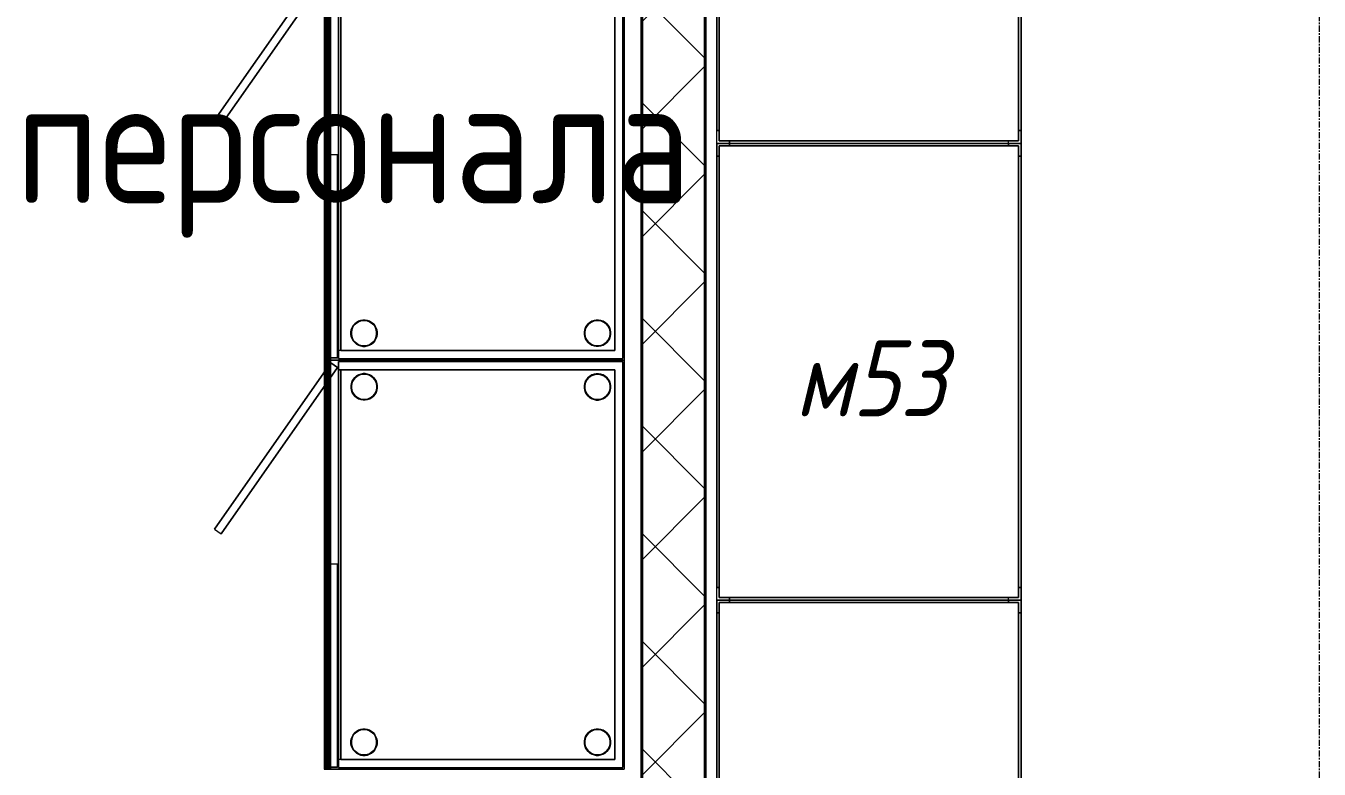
# Model space of a CAD drawing. Header units: millimetres. Extents: x -32954 to 151739, y -65671 to 56243.
# Drawn here: x -24999 to -22450, y -24838 to -23373 of the extents above; entities that cross this region are included whole.
import ezdxf

# ---------------------------------------------------------------- set-up
doc = ezdxf.new("R2010")
doc.units = ezdxf.units.MM
doc.linetypes.add('ADSK_Линия сетки', pattern=[21, 12, -3, 3, -3])
for name, color, linetype, lineweight in [('A-GENM', 7, 'Continuous', 9), ('I-FURN', 7, 'Continuous', 9), ('I-FURN-IDEN', 7, 'Continuous', 9), ('Марки помещений', 7, 'Continuous', 18), ('Оси', 7, 'Continuous', 9), ('Стены разрез', 7, 'Continuous', 40)]:
    doc.layers.add(name, color=color, linetype=linetype, lineweight=lineweight)
doc.styles.add('GOST Common', font='GOST_Common.ttf', dxfattribs={"width": 0.9, "height": 250})
doc.styles.add('GOST Common_I', font='GOST_Common Italic.ttf', dxfattribs={"width": 0.9, "height": 150})

# ---------------------------------------------------------------- blocks, each defined once
blk = doc.blocks.new('М02-М04_2-М33_Тумба - М04_2_Тумба-8562817-О_ТХ_Подвал')
at = {"layer": 'I-FURN'}
for p, q in [((0, -579), (0, 0)), ((0, 0), (806, 0)), ((0, 0), (0, -579)), ((0, 0), (806, 0)), ((3, -3), (3, -563)), ((3, -563), (3, -3)), ((803, -3), (3, -3)), ((3, -3), (803, -3)), ((19, -18.7), (19, -558.7)), ((19, -558.7), (19, -18.7)), ((787, -18.7), (19, -18.7)), ((19, -18.7), (787, -18.7)), ((19, -18.7), (19, -558.7)), ((19, -558.7), (19, -18.7)), ((787, -18.7), (19, -18.7)), ((19, -18.7), (787, -18.7)), ((19, -563), (19, -19)), ((19, -19), (19, -563)), ((19, -19), (787, -19)), ((787, -19), (19, -19)), ((787, -558.7), (787, -18.7)), ((787, -18.7), (787, -558.7)), ((787, -558.7), (787, -18.7)), ((787, -18.7), (787, -558.7)), ((787, -19), (787, -563)), ((787, -19), (787, -563)), ((803, -563), (803, -3)), ((803, -563), (803, -3)), ((806, -579), (806, 0)), ((806, 0), (806, -579)), ((27.8, -46.2), (27, -50.6)), ((27, -50.6), (27.8, -46.2)), ((27, -50.6), (27, -55.2)), ((27, -55.2), (27, -50.6)), ((29.3, -41.9), (27.8, -46.2)), ((27.8, -46.2), (29.3, -41.9)), ((28, -50.7), (28.8, -46.4)), ((28.8, -46.4), (28, -50.7)), ((28, -55.1), (28, -50.7)), ((28, -50.7), (28, -55.1)), ((28.8, -46.4), (30.2, -42.3)), ((30.2, -42.3), (28.8, -46.4)), ((31.6, -38), (29.3, -41.9)), ((29.3, -41.9), (31.6, -38)), ((30.2, -42.3), (32.4, -38.5)), ((32.4, -38.5), (30.2, -42.3)), ((34.5, -34.5), (31.6, -38)), ((31.6, -38), (34.5, -34.5)), ((32.4, -38.5), (35.2, -35.2)), ((35.2, -35.2), (32.4, -38.5)), ((38, -31.6), (34.5, -34.5)), ((34.5, -34.5), (38, -31.6)), ((35.2, -35.2), (38.6, -32.4)), ((38.6, -32.4), (35.2, -35.2)), ((41.9, -29.3), (38, -31.6)), ((38, -31.6), (41.9, -29.3)), ((38.6, -32.4), (42.3, -30.2)), ((42.3, -30.2), (38.6, -32.4)), ((46.2, -27.8), (41.9, -29.3)), ((41.9, -29.3), (46.2, -27.8)), ((42.3, -30.2), (46.4, -28.7)), ((46.4, -28.7), (42.3, -30.2)), ((50.6, -27), (46.2, -27.8)), ((46.2, -27.8), (50.6, -27)), ((46.4, -28.7), (50.7, -28)), ((50.7, -28), (46.4, -28.7)), ((55.2, -27), (50.6, -27)), ((50.6, -27), (55.2, -27)), ((50.7, -28), (55.1, -28)), ((55.1, -28), (50.7, -28)), ((55.1, -28), (59.4, -28.7)), ((59.4, -28.7), (55.1, -28)), ((59.6, -27.8), (55.2, -27)), ((55.2, -27), (59.6, -27.8)), ((59.4, -28.7), (63.5, -30.2)), ((63.5, -30.2), (59.4, -28.7)), ((63.9, -29.3), (59.6, -27.8)), ((59.6, -27.8), (63.9, -29.3)), ((63.5, -30.2), (67.2, -32.4)), ((67.2, -32.4), (63.5, -30.2)), ((67.8, -31.6), (63.9, -29.3)), ((63.9, -29.3), (67.8, -31.6)), ((67.2, -32.4), (70.6, -35.2)), ((70.6, -35.2), (67.2, -32.4)), ((71.3, -34.5), (67.8, -31.6)), ((67.8, -31.6), (71.3, -34.5)), ((70.6, -35.2), (73.4, -38.5)), ((73.4, -38.5), (70.6, -35.2)), ((74.2, -38), (71.3, -34.5)), ((71.3, -34.5), (74.2, -38)), ((73.4, -38.5), (75.6, -42.3)), ((75.6, -42.3), (73.4, -38.5)), ((76.5, -41.9), (74.2, -38)), ((74.2, -38), (76.5, -41.9)), ((75.6, -42.3), (77.1, -46.4)), ((77.1, -46.4), (75.6, -42.3)), ((78, -46.2), (76.5, -41.9)), ((76.5, -41.9), (78, -46.2)), ((77.1, -46.4), (77.8, -50.7)), ((77.8, -50.7), (77.1, -46.4)), ((77.8, -50.7), (77.8, -55.1)), ((77.8, -55.1), (77.8, -50.7)), ((78.8, -50.6), (78, -46.2)), ((78, -46.2), (78.8, -50.6)), ((78.8, -55.2), (78.8, -50.6)), ((78.8, -50.6), (78.8, -55.2)), ((727.9, -46.2), (727.1, -50.7)), ((727.1, -50.7), (727.9, -46.2)), ((727.1, -50.7), (727.1, -55.2)), ((727.1, -55.2), (727.1, -50.7)), ((729.5, -42), (727.9, -46.2)), ((727.9, -46.2), (729.5, -42)), ((728.1, -50.8), (728.9, -46.5)), ((728.9, -46.5), (728.1, -50.8)), ((728.1, -55.1), (728.1, -50.8)), ((728.1, -50.8), (728.1, -55.1)), ((728.9, -46.5), (730.4, -42.4)), ((730.4, -42.4), (728.9, -46.5)), ((731.7, -38), (729.5, -42)), ((729.5, -42), (731.7, -38)), ((730.4, -42.4), (732.5, -38.6)), ((732.5, -38.6), (730.4, -42.4)), ((734.6, -34.6), (731.7, -38)), ((731.7, -38), (734.6, -34.6)), ((732.5, -38.6), (735.3, -35.3)), ((735.3, -35.3), (732.5, -38.6)), ((738.1, -31.6), (734.6, -34.6)), ((734.6, -34.6), (738.1, -31.6)), ((735.3, -35.3), (738.7, -32.5)), ((738.7, -32.5), (735.3, -35.3)), ((742, -29.4), (738.1, -31.6)), ((738.1, -31.6), (742, -29.4)), ((738.7, -32.5), (742.5, -30.3)), ((742.5, -30.3), (738.7, -32.5)), ((746.3, -27.8), (742, -29.4)), ((742, -29.4), (746.3, -27.8)), ((742.5, -30.3), (746.6, -28.8)), ((746.6, -28.8), (742.5, -30.3)), ((750.8, -27), (746.3, -27.8)), ((746.3, -27.8), (750.8, -27)), ((746.6, -28.8), (750.8, -28)), ((750.8, -28), (746.6, -28.8)), ((755.3, -27), (750.8, -27)), ((750.8, -27), (755.3, -27)), ((750.8, -28), (755.2, -28)), ((755.2, -28), (750.8, -28)), ((755.2, -28), (759.5, -28.8)), ((759.5, -28.8), (755.2, -28)), ((759.8, -27.8), (755.3, -27)), ((755.3, -27), (759.8, -27.8)), ((759.5, -28.8), (763.6, -30.3)), ((763.6, -30.3), (759.5, -28.8)), ((764, -29.4), (759.8, -27.8)), ((759.8, -27.8), (764, -29.4)), ((763.6, -30.3), (767.4, -32.5)), ((767.4, -32.5), (763.6, -30.3)), ((767.9, -31.6), (764, -29.4)), ((764, -29.4), (767.9, -31.6)), ((767.4, -32.5), (770.7, -35.3)), ((770.7, -35.3), (767.4, -32.5)), ((771.4, -34.6), (767.9, -31.6)), ((767.9, -31.6), (771.4, -34.6)), ((770.7, -35.3), (773.5, -38.6)), ((773.5, -38.6), (770.7, -35.3)), ((774.3, -38), (771.4, -34.6)), ((771.4, -34.6), (774.3, -38)), ((773.5, -38.6), (775.7, -42.4)), ((775.7, -42.4), (773.5, -38.6)), ((776.6, -42), (774.3, -38)), ((774.3, -38), (776.6, -42)), ((775.7, -42.4), (777.2, -46.5)), ((777.2, -46.5), (775.7, -42.4)), ((778.1, -46.2), (776.6, -42)), ((776.6, -42), (778.1, -46.2)), ((777.2, -46.5), (777.9, -50.8)), ((777.9, -50.8), (777.2, -46.5)), ((777.9, -50.8), (777.9, -55.1)), ((777.9, -55.1), (777.9, -50.8)), ((778.9, -50.7), (778.1, -46.2)), ((778.1, -46.2), (778.9, -50.7)), ((778.9, -55.2), (778.9, -50.7)), ((778.9, -50.7), (778.9, -55.2)), ((27, -55.2), (27.8, -59.6)), ((27.8, -59.6), (27, -55.2)), ((27.8, -59.6), (29.3, -63.9)), ((29.3, -63.9), (27.8, -59.6)), ((28.8, -59.4), (28, -55.1)), ((28, -55.1), (28.8, -59.4)), ((30.2, -63.5), (28.8, -59.4)), ((28.8, -59.4), (30.2, -63.5)), ((29.3, -63.9), (31.6, -67.8)), ((31.6, -67.8), (29.3, -63.9)), ((32.4, -67.2), (30.2, -63.5)), ((30.2, -63.5), (32.4, -67.2)), ((31.6, -67.8), (34.5, -71.3)), ((34.5, -71.3), (31.6, -67.8)), ((35.2, -70.6), (32.4, -67.2)), ((32.4, -67.2), (35.2, -70.6)), ((34.5, -71.3), (38, -74.2)), ((38, -74.2), (34.5, -71.3)), ((38.6, -73.4), (35.2, -70.6)), ((35.2, -70.6), (38.6, -73.4)), ((38, -74.2), (41.9, -76.5)), ((41.9, -76.5), (38, -74.2)), ((42.3, -75.5), (38.6, -73.4)), ((38.6, -73.4), (42.3, -75.5)), ((41.9, -76.5), (46.2, -78)), ((46.2, -78), (41.9, -76.5)), ((46.4, -77), (42.3, -75.5)), ((42.3, -75.5), (46.4, -77)), ((63.5, -75.5), (59.4, -77)), ((59.4, -77), (63.5, -75.5)), ((59.6, -78), (63.9, -76.5)), ((63.9, -76.5), (59.6, -78)), ((67.2, -73.4), (63.5, -75.5)), ((63.5, -75.5), (67.2, -73.4)), ((63.9, -76.5), (67.8, -74.2)), ((67.8, -74.2), (63.9, -76.5)), ((70.6, -70.6), (67.2, -73.4)), ((67.2, -73.4), (70.6, -70.6)), ((67.8, -74.2), (71.3, -71.3)), ((71.3, -71.3), (67.8, -74.2)), ((73.4, -67.2), (70.6, -70.6)), ((70.6, -70.6), (73.4, -67.2)), ((71.3, -71.3), (74.2, -67.8)), ((74.2, -67.8), (71.3, -71.3)), ((75.6, -63.5), (73.4, -67.2)), ((73.4, -67.2), (75.6, -63.5)), ((74.2, -67.8), (76.5, -63.9)), ((76.5, -63.9), (74.2, -67.8)), ((77.1, -59.4), (75.6, -63.5)), ((75.6, -63.5), (77.1, -59.4)), ((76.5, -63.9), (78, -59.6)), ((78, -59.6), (76.5, -63.9)), ((77.8, -55.1), (77.1, -59.4)), ((77.1, -59.4), (77.8, -55.1)), ((78, -59.6), (78.8, -55.2)), ((78.8, -55.2), (78, -59.6)), ((727.1, -55.2), (727.9, -59.7)), ((727.9, -59.7), (727.1, -55.2)), ((727.9, -59.7), (729.5, -63.9)), ((729.5, -63.9), (727.9, -59.7)), ((728.9, -59.4), (728.1, -55.1)), ((728.1, -55.1), (728.9, -59.4)), ((730.4, -63.5), (728.9, -59.4)), ((728.9, -59.4), (730.4, -63.5)), ((729.5, -63.9), (731.7, -67.9)), ((731.7, -67.9), (729.5, -63.9)), ((732.5, -67.3), (730.4, -63.5)), ((730.4, -63.5), (732.5, -67.3)), ((731.7, -67.9), (734.6, -71.3)), ((734.6, -71.3), (731.7, -67.9)), ((735.3, -70.6), (732.5, -67.3)), ((732.5, -67.3), (735.3, -70.6)), ((734.6, -71.3), (738.1, -74.2)), ((738.1, -74.2), (734.6, -71.3)), ((738.7, -73.4), (735.3, -70.6)), ((735.3, -70.6), (738.7, -73.4)), ((738.1, -74.2), (742, -76.5)), ((742, -76.5), (738.1, -74.2)), ((742.5, -75.6), (738.7, -73.4)), ((738.7, -73.4), (742.5, -75.6)), ((746.6, -77.1), (742.5, -75.6)), ((742.5, -75.6), (746.6, -77.1)), ((763.6, -75.6), (759.5, -77.1)), ((759.5, -77.1), (763.6, -75.6)), ((767.4, -73.4), (763.6, -75.6)), ((763.6, -75.6), (767.4, -73.4)), ((764, -76.5), (767.9, -74.2)), ((767.9, -74.2), (764, -76.5)), ((770.7, -70.6), (767.4, -73.4)), ((767.4, -73.4), (770.7, -70.6)), ((767.9, -74.2), (771.4, -71.3)), ((771.4, -71.3), (767.9, -74.2)), ((773.5, -67.3), (770.7, -70.6)), ((770.7, -70.6), (773.5, -67.3)), ((771.4, -71.3), (774.3, -67.9)), ((774.3, -67.9), (771.4, -71.3)), ((775.7, -63.5), (773.5, -67.3)), ((773.5, -67.3), (775.7, -63.5)), ((774.3, -67.9), (776.6, -63.9)), ((776.6, -63.9), (774.3, -67.9)), ((777.2, -59.4), (775.7, -63.5)), ((775.7, -63.5), (777.2, -59.4)), ((776.6, -63.9), (778.1, -59.7)), ((778.1, -59.7), (776.6, -63.9)), ((777.9, -55.1), (777.2, -59.4)), ((777.2, -59.4), (777.9, -55.1)), ((778.1, -59.7), (778.9, -55.2)), ((778.9, -55.2), (778.1, -59.7)), ((46.2, -78), (50.6, -78.8)), ((50.6, -78.8), (46.2, -78)), ((50.7, -77.8), (46.4, -77)), ((46.4, -77), (50.7, -77.8)), ((50.6, -78.8), (55.2, -78.8)), ((55.2, -78.8), (50.6, -78.8)), ((55.1, -77.8), (50.7, -77.8)), ((50.7, -77.8), (55.1, -77.8)), ((59.4, -77), (55.1, -77.8)), ((55.1, -77.8), (59.4, -77)), ((55.2, -78.8), (59.6, -78)), ((59.6, -78), (55.2, -78.8)), ((742, -76.5), (746.3, -78.1)), ((746.3, -78.1), (742, -76.5)), ((746.3, -78.1), (750.8, -78.8)), ((750.8, -78.8), (746.3, -78.1)), ((750.8, -77.9), (746.6, -77.1)), ((746.6, -77.1), (750.8, -77.9)), ((755.2, -77.9), (750.8, -77.9)), ((750.8, -77.9), (755.2, -77.9)), ((750.8, -78.8), (755.3, -78.8)), ((755.3, -78.8), (750.8, -78.8)), ((759.5, -77.1), (755.2, -77.9)), ((755.2, -77.9), (759.5, -77.1)), ((755.3, -78.8), (759.8, -78.1)), ((759.8, -78.1), (755.3, -78.8)), ((759.8, -78.1), (764, -76.5)), ((764, -76.5), (759.8, -78.1)), ((27.6, -506), (26.8, -510.5)), ((26.8, -510.5), (27.6, -506)), ((29.2, -501.7), (27.6, -506)), ((27.6, -506), (29.2, -501.7)), ((27.8, -510.6), (28.6, -506.3)), ((28.6, -506.3), (27.8, -510.6)), ((28.6, -506.3), (30.1, -502.2)), ((30.1, -502.2), (28.6, -506.3)), ((31.4, -497.8), (29.2, -501.7)), ((29.2, -501.7), (31.4, -497.8)), ((30.1, -502.2), (32.2, -498.4)), ((32.2, -498.4), (30.1, -502.2)), ((34.3, -494.3), (31.4, -497.8)), ((31.4, -497.8), (34.3, -494.3)), ((32.2, -498.4), (35, -495.1)), ((35, -495.1), (32.2, -498.4)), ((37.8, -491.4), (34.3, -494.3)), ((34.3, -494.3), (37.8, -491.4)), ((35, -495.1), (38.4, -492.3)), ((38.4, -492.3), (35, -495.1)), ((41.7, -489.2), (37.8, -491.4)), ((37.8, -491.4), (41.7, -489.2)), ((38.4, -492.3), (42.2, -490.1)), ((42.2, -490.1), (38.4, -492.3)), ((46, -487.6), (41.7, -489.2)), ((41.7, -489.2), (46, -487.6)), ((42.2, -490.1), (46.2, -488.6)), ((46.2, -488.6), (42.2, -490.1)), ((50.5, -486.8), (46, -487.6)), ((46, -487.6), (50.5, -486.8)), ((46.2, -488.6), (50.5, -487.8)), ((50.5, -487.8), (46.2, -488.6)), ((55, -486.8), (50.5, -486.8)), ((50.5, -486.8), (55, -486.8)), ((50.5, -487.8), (54.9, -487.8)), ((54.9, -487.8), (50.5, -487.8)), ((54.9, -487.8), (59.2, -488.6)), ((59.2, -488.6), (54.9, -487.8)), ((59.4, -487.6), (55, -486.8)), ((55, -486.8), (59.4, -487.6)), ((59.2, -488.6), (63.3, -490.1)), ((63.3, -490.1), (59.2, -488.6)), ((63.7, -489.2), (59.4, -487.6)), ((59.4, -487.6), (63.7, -489.2)), ((63.3, -490.1), (67.1, -492.3)), ((67.1, -492.3), (63.3, -490.1)), ((67.6, -491.4), (63.7, -489.2)), ((63.7, -489.2), (67.6, -491.4)), ((67.1, -492.3), (70.4, -495.1)), ((70.4, -495.1), (67.1, -492.3)), ((71.1, -494.3), (67.6, -491.4)), ((67.6, -491.4), (71.1, -494.3)), ((70.4, -495.1), (73.2, -498.4)), ((73.2, -498.4), (70.4, -495.1)), ((74, -497.8), (71.1, -494.3)), ((71.1, -494.3), (74, -497.8)), ((73.2, -498.4), (75.4, -502.2)), ((75.4, -502.2), (73.2, -498.4)), ((76.3, -501.7), (74, -497.8)), ((74, -497.8), (76.3, -501.7)), ((75.4, -502.2), (76.9, -506.3)), ((76.9, -506.3), (75.4, -502.2)), ((77.8, -506), (76.3, -501.7)), ((76.3, -501.7), (77.8, -506)), ((76.9, -506.3), (77.6, -510.6)), ((77.6, -510.6), (76.9, -506.3)), ((78.6, -510.5), (77.8, -506)), ((77.8, -506), (78.6, -510.5)), ((728, -506.3), (727.2, -510.8)), ((727.2, -510.8), (728, -506.3)), ((729.5, -502), (728, -506.3)), ((728, -506.3), (729.5, -502)), ((728.2, -510.9), (728.9, -506.6)), ((728.9, -506.6), (728.2, -510.9)), ((728.9, -506.6), (730.4, -502.5)), ((730.4, -502.5), (728.9, -506.6)), ((731.8, -498.1), (729.5, -502)), ((729.5, -502), (731.8, -498.1)), ((730.4, -502.5), (732.6, -498.7)), ((732.6, -498.7), (730.4, -502.5)), ((734.7, -494.6), (731.8, -498.1)), ((731.8, -498.1), (734.7, -494.6)), ((732.6, -498.7), (735.4, -495.4)), ((735.4, -495.4), (732.6, -498.7)), ((738.2, -491.7), (734.7, -494.6)), ((734.7, -494.6), (738.2, -491.7)), ((735.4, -495.4), (738.7, -492.6)), ((738.7, -492.6), (735.4, -495.4)), ((742.1, -489.5), (738.2, -491.7)), ((738.2, -491.7), (742.1, -489.5)), ((738.7, -492.6), (742.5, -490.4)), ((742.5, -490.4), (738.7, -492.6)), ((746.3, -487.9), (742.1, -489.5)), ((742.1, -489.5), (746.3, -487.9)), ((742.5, -490.4), (746.6, -488.9)), ((746.6, -488.9), (742.5, -490.4)), ((750.8, -487.1), (746.3, -487.9)), ((746.3, -487.9), (750.8, -487.1)), ((746.6, -488.9), (750.9, -488.1)), ((750.9, -488.1), (746.6, -488.9)), ((755.3, -487.1), (750.8, -487.1)), ((750.8, -487.1), (755.3, -487.1)), ((750.9, -488.1), (755.2, -488.1)), ((755.2, -488.1), (750.9, -488.1)), ((755.2, -488.1), (759.5, -488.9)), ((759.5, -488.9), (755.2, -488.1)), ((759.8, -487.9), (755.3, -487.1)), ((755.3, -487.1), (759.8, -487.9)), ((759.5, -488.9), (763.6, -490.4)), ((763.6, -490.4), (759.5, -488.9)), ((764.1, -489.5), (759.8, -487.9)), ((759.8, -487.9), (764.1, -489.5)), ((763.6, -490.4), (767.4, -492.6)), ((767.4, -492.6), (763.6, -490.4)), ((768, -491.7), (764.1, -489.5)), ((764.1, -489.5), (768, -491.7)), ((767.4, -492.6), (770.7, -495.4)), ((770.7, -495.4), (767.4, -492.6)), ((771.5, -494.6), (768, -491.7)), ((768, -491.7), (771.5, -494.6)), ((770.7, -495.4), (773.5, -498.7)), ((773.5, -498.7), (770.7, -495.4)), ((774.4, -498.1), (771.5, -494.6)), ((771.5, -494.6), (774.4, -498.1)), ((773.5, -498.7), (775.7, -502.5)), ((775.7, -502.5), (773.5, -498.7)), ((776.6, -502), (774.4, -498.1)), ((774.4, -498.1), (776.6, -502)), ((775.7, -502.5), (777.2, -506.6)), ((777.2, -506.6), (775.7, -502.5)), ((778.2, -506.3), (776.6, -502)), ((776.6, -502), (778.2, -506.3)), ((777.2, -506.6), (778, -510.9)), ((778, -510.9), (777.2, -506.6)), ((779, -510.8), (778.2, -506.3)), ((778.2, -506.3), (779, -510.8)), ((26.8, -510.5), (26.8, -515)), ((26.8, -515), (26.8, -510.5)), ((26.8, -515), (27.6, -519.5)), ((27.6, -519.5), (26.8, -515)), ((27.6, -519.5), (29.2, -523.7)), ((29.2, -523.7), (27.6, -519.5)), ((27.8, -514.9), (27.8, -510.6)), ((27.8, -510.6), (27.8, -514.9)), ((28.6, -519.2), (27.8, -514.9)), ((27.8, -514.9), (28.6, -519.2)), ((30.1, -523.3), (28.6, -519.2)), ((28.6, -519.2), (30.1, -523.3)), ((29.2, -523.7), (31.4, -527.6)), ((31.4, -527.6), (29.2, -523.7)), ((32.2, -527.1), (30.1, -523.3)), ((30.1, -523.3), (32.2, -527.1)), ((31.4, -527.6), (34.3, -531.1)), ((34.3, -531.1), (31.4, -527.6)), ((35, -530.4), (32.2, -527.1)), ((32.2, -527.1), (35, -530.4)), ((34.3, -531.1), (37.8, -534)), ((37.8, -534), (34.3, -531.1)), ((38.4, -533.2), (35, -530.4)), ((35, -530.4), (38.4, -533.2)), ((37.8, -534), (41.7, -536.3)), ((41.7, -536.3), (37.8, -534)), ((42.2, -535.4), (38.4, -533.2)), ((38.4, -533.2), (42.2, -535.4)), ((67.1, -533.2), (63.3, -535.4)), ((63.3, -535.4), (67.1, -533.2)), ((63.7, -536.3), (67.6, -534)), ((67.6, -534), (63.7, -536.3)), ((70.4, -530.4), (67.1, -533.2)), ((67.1, -533.2), (70.4, -530.4)), ((67.6, -534), (71.1, -531.1)), ((71.1, -531.1), (67.6, -534)), ((73.2, -527.1), (70.4, -530.4)), ((70.4, -530.4), (73.2, -527.1)), ((71.1, -531.1), (74, -527.6)), ((74, -527.6), (71.1, -531.1)), ((75.4, -523.3), (73.2, -527.1)), ((73.2, -527.1), (75.4, -523.3)), ((74, -527.6), (76.3, -523.7)), ((76.3, -523.7), (74, -527.6)), ((76.9, -519.2), (75.4, -523.3)), ((75.4, -523.3), (76.9, -519.2)), ((76.3, -523.7), (77.8, -519.5)), ((77.8, -519.5), (76.3, -523.7)), ((77.6, -514.9), (76.9, -519.2)), ((76.9, -519.2), (77.6, -514.9)), ((77.6, -510.6), (77.6, -514.9)), ((77.6, -514.9), (77.6, -510.6)), ((77.8, -519.5), (78.6, -515)), ((78.6, -515), (77.8, -519.5)), ((78.6, -515), (78.6, -510.5)), ((78.6, -510.5), (78.6, -515)), ((727.2, -510.8), (727.2, -515.3)), ((727.2, -515.3), (727.2, -510.8)), ((727.2, -515.3), (728, -519.8)), ((728, -519.8), (727.2, -515.3)), ((728, -519.8), (729.5, -524)), ((729.5, -524), (728, -519.8)), ((728.2, -515.2), (728.2, -510.9)), ((728.2, -510.9), (728.2, -515.2)), ((728.9, -519.5), (728.2, -515.2)), ((728.2, -515.2), (728.9, -519.5)), ((730.4, -523.6), (728.9, -519.5)), ((728.9, -519.5), (730.4, -523.6)), ((729.5, -524), (731.8, -527.9)), ((731.8, -527.9), (729.5, -524)), ((732.6, -527.4), (730.4, -523.6)), ((730.4, -523.6), (732.6, -527.4)), ((731.8, -527.9), (734.7, -531.4)), ((734.7, -531.4), (731.8, -527.9)), ((735.4, -530.7), (732.6, -527.4)), ((732.6, -527.4), (735.4, -530.7)), ((734.7, -531.4), (738.2, -534.3)), ((738.2, -534.3), (734.7, -531.4)), ((738.7, -533.5), (735.4, -530.7)), ((735.4, -530.7), (738.7, -533.5)), ((738.2, -534.3), (742.1, -536.6)), ((742.1, -536.6), (738.2, -534.3)), ((742.5, -535.7), (738.7, -533.5)), ((738.7, -533.5), (742.5, -535.7)), ((767.4, -533.5), (763.6, -535.7)), ((763.6, -535.7), (767.4, -533.5)), ((764.1, -536.6), (768, -534.3)), ((768, -534.3), (764.1, -536.6)), ((770.7, -530.7), (767.4, -533.5)), ((767.4, -533.5), (770.7, -530.7)), ((768, -534.3), (771.5, -531.4)), ((771.5, -531.4), (768, -534.3)), ((773.5, -527.4), (770.7, -530.7)), ((770.7, -530.7), (773.5, -527.4)), ((771.5, -531.4), (774.4, -527.9)), ((774.4, -527.9), (771.5, -531.4)), ((775.7, -523.6), (773.5, -527.4)), ((773.5, -527.4), (775.7, -523.6)), ((774.4, -527.9), (776.6, -524)), ((776.6, -524), (774.4, -527.9)), ((777.2, -519.5), (775.7, -523.6)), ((775.7, -523.6), (777.2, -519.5)), ((776.6, -524), (778.2, -519.8)), ((778.2, -519.8), (776.6, -524)), ((778, -515.2), (777.2, -519.5)), ((777.2, -519.5), (778, -515.2)), ((778, -510.9), (778, -515.2)), ((778, -515.2), (778, -510.9)), ((778.2, -519.8), (779, -515.3)), ((779, -515.3), (778.2, -519.8)), ((779, -515.3), (779, -510.8)), ((779, -510.8), (779, -515.3)), ((19, -558.7), (787, -558.7)), ((787, -558.7), (19, -558.7)), ((19, -558.7), (787, -558.7)), ((787, -558.7), (19, -558.7)), ((41.7, -536.3), (46, -537.8)), ((46, -537.8), (41.7, -536.3)), ((46.2, -536.9), (42.2, -535.4)), ((42.2, -535.4), (46.2, -536.9)), ((46, -537.8), (50.5, -538.6)), ((50.5, -538.6), (46, -537.8)), ((50.5, -537.6), (46.2, -536.9)), ((46.2, -536.9), (50.5, -537.6)), ((54.9, -537.6), (50.5, -537.6)), ((50.5, -537.6), (54.9, -537.6)), ((50.5, -538.6), (55, -538.6)), ((55, -538.6), (50.5, -538.6)), ((59.2, -536.9), (54.9, -537.6)), ((54.9, -537.6), (59.2, -536.9)), ((55, -538.6), (59.4, -537.8)), ((59.4, -537.8), (55, -538.6)), ((63.3, -535.4), (59.2, -536.9)), ((59.2, -536.9), (63.3, -535.4)), ((59.4, -537.8), (63.7, -536.3)), ((63.7, -536.3), (59.4, -537.8)), ((742.1, -536.6), (746.3, -538.1)), ((746.3, -538.1), (742.1, -536.6)), ((746.6, -537.2), (742.5, -535.7)), ((742.5, -535.7), (746.6, -537.2)), ((746.3, -538.1), (750.8, -538.9)), ((750.8, -538.9), (746.3, -538.1)), ((750.9, -537.9), (746.6, -537.2)), ((746.6, -537.2), (750.9, -537.9)), ((750.8, -538.9), (755.3, -538.9)), ((755.3, -538.9), (750.8, -538.9)), ((755.2, -537.9), (750.9, -537.9)), ((750.9, -537.9), (755.2, -537.9)), ((759.5, -537.2), (755.2, -537.9)), ((755.2, -537.9), (759.5, -537.2)), ((755.3, -538.9), (759.8, -538.1)), ((759.8, -538.1), (755.3, -538.9)), ((763.6, -535.7), (759.5, -537.2)), ((759.5, -537.2), (763.6, -535.7)), ((759.8, -538.1), (764.1, -536.6)), ((764.1, -536.6), (759.8, -538.1)), ((0, -581.8), (0, -579)), ((0, -579), (0, -581.8)), ((806, -579), (0, -579)), ((0, -579), (806, -579)), ((0, -584.4), (0, -581.8)), ((0, -581.8), (0, -584.4)), ((0, -581.8), (806, -581.8)), ((0, -581.8), (806, -581.8)), ((0, -586.7), (0, -584.4)), ((0, -584.4), (0, -586.7)), ((0, -584.4), (806, -584.4)), ((0, -584.4), (806, -584.4)), ((803, -563), (3, -563)), ((3, -563), (803, -563)), ((14.8, -565), (5.6, -578.1)), ((5.6, -578.1), (14.8, -565)), ((5.6, -578.1), (333.3, -807.5)), ((333.3, -807.5), (5.6, -578.1)), ((342.5, -794.4), (14.8, -565)), ((14.8, -565), (342.5, -794.4)), ((787, -563), (19, -563)), ((19, -563), (787, -563)), ((801.9, -565), (401.9, -565)), ((401.9, -565), (401.9, -581)), ((401.9, -565), (401.9, -581)), ((401.9, -565), (801.9, -565)), ((401.9, -581), (801.9, -581)), ((801.9, -581), (401.9, -581)), ((801.9, -581), (801.9, -565)), ((801.9, -565), (801.9, -581)), ((806, -581.8), (806, -579)), ((806, -579), (806, -581.8)), ((806, -584.4), (806, -581.8)), ((806, -581.8), (806, -584.4)), ((806, -586.7), (806, -584.4)), ((806, -584.4), (806, -586.7)), ((0, -588.7), (0, -586.7)), ((0, -586.7), (0, -588.7)), ((0, -586.7), (806, -586.7)), ((0, -586.7), (806, -586.7)), ((0, -590.1), (0, -588.7)), ((0, -588.7), (0, -590.1)), ((0, -588.7), (806, -588.7)), ((0, -588.7), (806, -588.7)), ((0, -590.1), (0, -591.1)), ((0, -591.1), (0, -590.1)), ((0, -590.1), (806, -590.1)), ((0, -590.1), (806, -590.1)), ((0, -591.1), (0, -591.4)), ((0, -591.4), (0, -591.1)), ((0, -591.1), (806, -591.1)), ((0, -591.1), (806, -591.1)), ((0, -591.4), (806, -591.4)), ((0, -591.4), (806, -591.4)), ((806, -588.7), (806, -586.7)), ((806, -586.7), (806, -588.7)), ((806, -590.1), (806, -588.7)), ((806, -588.7), (806, -590.1)), ((806, -591.1), (806, -590.1)), ((806, -590.1), (806, -591.1)), ((806, -591.4), (806, -591.1)), ((806, -591.1), (806, -591.4)), ((333.3, -807.5), (342.5, -794.4)), ((333.3, -807.5), (342.5, -794.4))]:
    blk.add_line(p, q, dxfattribs=at)
blk = doc.blocks.new('М10-М12-М53-М103-М155-М186-М376-М386-М387-М390_Стеллаж - М53_Стеллаж разборный 900х600х1830-8574333-О_ТХ_03')
at = {"layer": 'A-GENM'}
for p, q in [((-425, 0), (-425, -5)), ((425, 0), (-425, 0)), ((-425, 0), (-425, -5)), ((425, 0), (-425, 0)), ((-425, -5), (-425, 0)), ((-425, 0), (425, 0)), ((-425, 0), (-425, -5)), ((425, 0), (-425, 0)), ((425, -5), (425, 0)), ((425, 0), (425, -5)), ((425, 0), (425, -5)), ((425, -5), (425, 0)), ((-425, 0), (-450, 0)), ((-450, 0), (-450, -25)), ((-450, -25), (-450, 0)), ((-450, 0), (-425, 0)), ((-445, -25), (-450, -25)), ((-450, -575), (-450, -25)), ((-450, -25), (-445, -25)), ((-450, -25), (-450, -575)), ((-450, -575), (-450, -25)), ((-445, -25), (-450, -25)), ((-450, -25), (-450, -575)), ((-445, -25), (-450, -25)), ((-450, -575), (-450, -25)), ((-450, -25), (-445, -25)), ((-450, -25), (-450, -575)), ((-445, -25), (-450, -25)), ((-450, -575), (-450, -25)), ((-445, -25), (-450, -25)), ((-450, -25), (-450, -575)), ((-445, -25), (-450, -25)), ((-425, -5), (-445, -5)), ((-445, -5), (-445, -25)), ((-445, -25), (-445, -5)), ((-445, -5), (-425, -5)), ((-445, -25), (-445, -5)), ((-445, -5), (-425, -5)), ((-425, -5), (-445, -5)), ((-445, -5), (-445, -25)), ((-445, -25), (-445, -5)), ((-445, -5), (-425, -5)), ((-425, -5), (-445, -5)), ((-445, -5), (-445, -25)), ((-445, -25), (-445, -5)), ((-445, -5), (-425, -5)), ((-425, -5), (-445, -5)), ((-445, -5), (-445, -25)), ((-445, -575), (-445, -25)), ((-445, -25), (-445, -575)), ((-445, -575), (-445, -25)), ((-445, -25), (-445, -595)), ((-445, -575), (-445, -25)), ((-445, -25), (-445, -575)), ((-445, -575), (-445, -25)), ((-445, -25), (-445, -595)), ((-425, 0), (-425, -5)), ((425, 0), (-425, 0)), ((-425, 0), (-425, -5)), ((425, 0), (-425, 0)), ((-425, -5), (-425, 0)), ((-425, 0), (425, 0)), ((-425, 0), (-425, -5)), ((425, 0), (-425, 0)), ((-425, -5), (425, -5)), ((425, -5), (-425, -5)), ((425, -5), (-425, -5)), ((425, -5), (-425, -5)), ((-425, -5), (425, -5)), ((425, -5), (-425, -5)), ((425, -5), (-425, -5)), ((425, -5), (-425, -5)), ((450, 0), (425, 0)), ((425, -5), (425, 0)), ((425, 0), (450, 0)), ((425, 0), (425, -5)), ((425, 0), (425, -5)), ((425, -5), (425, 0)), ((445, -5), (425, -5)), ((425, -5), (445, -5)), ((425, -5), (445, -5)), ((445, -5), (425, -5)), ((425, -5), (445, -5)), ((445, -5), (425, -5)), ((425, -5), (445, -5)), ((445, -5), (425, -5)), ((445, -25), (445, -5)), ((445, -5), (445, -25)), ((445, -5), (445, -25)), ((445, -25), (445, -5)), ((445, -5), (445, -25)), ((445, -25), (445, -5)), ((445, -5), (445, -25)), ((445, -25), (445, -5)), ((450, -25), (445, -25)), ((445, -25), (445, -575)), ((445, -595), (445, -25)), ((450, -25), (445, -25)), ((445, -25), (445, -575)), ((445, -595), (445, -25)), ((450, -25), (445, -25)), ((450, -25), (445, -25)), ((445, -25), (445, -575)), ((445, -595), (445, -25)), ((450, -25), (445, -25)), ((450, -25), (445, -25)), ((445, -25), (445, -575)), ((445, -595), (445, -25)), ((450, -25), (445, -25)), ((450, -25), (445, -25)), ((450, -25), (450, 0)), ((450, 0), (450, -25)), ((450, -25), (450, -600)), ((450, -575), (450, -25)), ((450, -25), (450, -575)), ((450, -575), (450, -25)), ((450, -25), (450, -575)), ((450, -575), (450, -25)), ((450, -25), (450, -575)), ((450, -575), (450, -25)), ((-450, -575), (-450, -600)), ((-450, -575), (-445, -575)), ((-450, -600), (-450, -575)), ((-445, -575), (-450, -575)), ((-445, -575), (-450, -575)), ((-445, -575), (-450, -575)), ((-445, -575), (-450, -575)), ((-445, -575), (-450, -575)), ((-445, -575), (-450, -575)), ((-450, -575), (-445, -575)), ((-445, -575), (-445, -595)), ((-445, -595), (-445, -575)), ((-445, -595), (-445, -575)), ((-445, -595), (-445, -575)), ((-445, -595), (-445, -575)), ((-445, -575), (-445, -595)), ((445, -595), (445, -575)), ((445, -575), (450, -575)), ((445, -575), (450, -575)), ((450, -575), (445, -575)), ((445, -575), (445, -595)), ((450, -575), (445, -575)), ((450, -575), (445, -575)), ((445, -575), (445, -595)), ((450, -575), (445, -575)), ((450, -575), (445, -575)), ((445, -575), (445, -595)), ((450, -575), (445, -575)), ((450, -575), (450, -600)), ((-450, -600), (-425, -600)), ((-425, -600), (-450, -600)), ((-445, -595), (-425, -595)), ((-425, -595), (-445, -595)), ((-425, -595), (-445, -595)), ((-425, -595), (-445, -595)), ((-445, -595), (445, -595)), ((-425, -595), (-445, -595)), ((-445, -595), (-425, -595)), ((-445, -595), (445, -595)), ((-425, -595), (-425, -600)), ((-425, -600), (-425, -595)), ((-425, -600), (-425, -595)), ((-425, -600), (-425, -595)), ((-425, -600), (-425, -595)), ((425, -595), (-425, -595)), ((-425, -595), (445, -595)), ((-425, -595), (-425, -600)), ((425, -595), (-425, -595)), ((425, -595), (-425, -595)), ((-425, -595), (445, -595)), ((-425, -595), (-425, -600)), ((-425, -595), (-425, -600)), ((425, -595), (-425, -595)), ((450, -600), (-425, -600)), ((-425, -600), (425, -600)), ((425, -600), (-425, -600)), ((-425, -600), (425, -600)), ((425, -600), (-425, -600)), ((-425, -600), (425, -600)), ((425, -600), (-425, -600)), ((-425, -600), (425, -600)), ((425, -600), (425, -595)), ((425, -595), (445, -595)), ((445, -595), (425, -595)), ((425, -600), (425, -595)), ((425, -595), (425, -600)), ((445, -595), (425, -595)), ((425, -595), (425, -600)), ((425, -595), (425, -600)), ((445, -595), (425, -595)), ((425, -595), (425, -600)), ((425, -595), (425, -600)), ((425, -595), (425, -600)), ((450, -600), (425, -600))]:
    blk.add_line(p, q, dxfattribs=at)

msp = doc.modelspace()

# ---------------------------------------------------------------- hatches: boundary and pattern name
at = {"layer": 'Стены разрез', "lineweight": 9}
h = msp.add_hatch(dxfattribs=at)
h.set_pattern_fill('FP_1', color=256, style=0, pattern_type=2)
h.set_pattern_definition([(45, (-4e-12, -22914.43), (-106.066, 106.066), []), (135, (-4e-12, -22914.43), (-106.066, -106.066), [])])
h.paths.add_polyline_path([(-23660, -26260.9), (-23660, -20864.4), (-23785, -20864.4), (-23785, -26260.9)])

# ---------------------------------------------------------------- linework, layer by layer
at = {"layer": 'Оси', "linetype": 'ADSK_Линия сетки'}
msp.add_line((-22450, -18626.6), (-22450, -37414.4), dxfattribs=at)
at = {"layer": 'Стены разрез'}
for p, q in [((-23785, -20884.4), (-23785, -26260.9)), ((-23660, -26260.9), (-23660, -20884.4))]:
    msp.add_line(p, q, dxfattribs=at)

# ---------------------------------------------------------------- block references
at = {"layer": 'I-FURN'}
for name, p, rotation in [('М10-М12-М53-М103-М155-М186-М376-М386-М387-М390_Стеллаж - М53_Стеллаж разборный 900х600х1830-8574333-О_ТХ_03', (-23037.2, -23154.6), 270), ('М02-М04_2-М33_Тумба - М04_2_Тумба-8562817-О_ТХ_Подвал', (-23819.4, -23225.6), 269.9999999999987), ('М10-М12-М53-М103-М155-М186-М376-М386-М387-М390_Стеллаж - М53_Стеллаж разборный 900х600х1830-8574333-О_ТХ_03', (-23037.2, -24054.6), 270), ('М02-М04_2-М33_Тумба - М04_2_Тумба-8562817-О_ТХ_Подвал', (-23819.4, -24031.6), 269.9999999999987), ('М10-М12-М53-М103-М155-М186-М376-М386-М387-М390_Стеллаж - М53_Стеллаж разборный 900х600х1830-8574333-О_ТХ_03', (-23037.2, -24954.6), 270)]:
    msp.add_blockref(name, p, dxfattribs=dict(at, rotation=rotation))

# ---------------------------------------------------------------- texts
at = {"layer": 'I-FURN-IDEN', "char_height": 150, "attachment_point": 1, "style": 'GOST Common_I'}
for s, insert, width in [('53', (-23370.3, -23992.5), 245.316), ('\\fGOST Common|b0|i1|c204|p34|;\\W.9;м', (-23483.4, -23992.5), 137.089)]:
    msp.add_mtext(s, dxfattribs=dict(at, insert=insert, width=width))
at = {"layer": 'Марки помещений', "lineweight": 9, "insert": (-25019.9, -23472.7), "char_height": 250, "width": 1767.721, "attachment_point": 1, "style": 'GOST Common'}
msp.add_mtext('персонала', dxfattribs=at)

doc.saveas('drawing.dxf')
